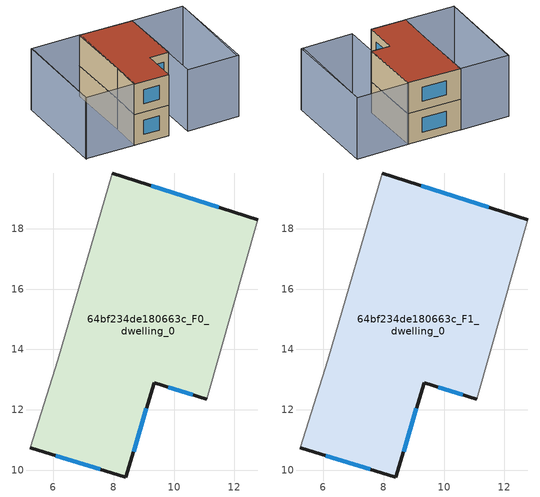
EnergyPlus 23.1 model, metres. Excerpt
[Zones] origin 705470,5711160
64bf234de180663c_F0_dwelling_0
 floor ground (EU_floor_Construction): 12.78,18.3 11.09,12.36 9.34,12.89 8.41,9.78 5.24,10.74 6.15,13.64 7.95,19.84 z0
 wall outside (EU_wall_Construction): 12.78,18.3 7.95,19.84 / 5.24,10.74 8.41,9.78 9.34,12.89 11.09,12.36 z0:3
 wall adiabatic (EU_wall_Construction): 7.95,19.84 6.15,13.64 5.24,10.74 / 11.09,12.36 12.78,18.3 z0:3
 window (EU_Window_Construction): 11.47,18.71 9.25,19.42 / 9.81,12.75 10.62,12.5 / 8.66,10.62 9.09,12.05 / 6.09,10.48 7.55,10.04 z0.81:2.19
64bf234de180663c_F1_dwelling_0
 floor to 64bf234de180663c_F0_dwelling_0 (EU_floor_Construction): 12.77,18.3 11.09,12.36 9.34,12.89 8.41,9.78 5.24,10.74 6.15,13.64 7.95,19.84 z3
 wall outside (EU_wall_Construction): 12.78,18.3 7.95,19.84 / 5.24,10.74 8.41,9.78 9.34,12.89 11.09,12.36 z3:6
 wall adiabatic (EU_wall_Construction): 7.95,19.84 6.15,13.64 5.24,10.74 / 11.09,12.36 12.78,18.3 z3:6
 window (EU_Window_Construction): 11.47,18.71 9.25,19.42 / 9.81,12.75 10.62,12.5 / 8.66,10.62 9.09,12.05 / 6.09,10.48 7.55,10.04 z3.81:5.19
 roof outside (EU_roof_Construction): 11.09,12.36 12.78,18.3 7.95,19.84 6.15,13.64 5.24,10.74 8.41,9.78 9.34,12.89 z6
shading: 14.7,7.82 17.55,16.94 / 3.53,21.15 0.73,12.08 / 10.09,9.16 12.79,18.34 / 12.79,18.34 17.57,16.94 / 17.57,16.94 14.87,7.75 / 14.87,7.75 10.09,9.16 / 0.74,12.13 3.48,21.19 / 3.48,21.19 8.01,19.82 / 8.01,19.82 5.27,10.75 / 5.27,10.75 0.74,12.13 z0:6
[Building]
EU S2 Campaign: North Axis=0; Terrain=City; Solar Distribution=FullExterior
[Site:Location]
London: Latitude=51.5; Longitude=-0.5; Time Zone=0; Elevation=25
[SizingPeriod:WeatherFileDays]
AnnualSizingPeriod: Begin Month=1; Begin Day of Month=1; End Month=12; End Day of Month=31; Day of Week for Start Day=Monday; Use Weather File Daylight Saving Period=No; Use Weather File Rain and Snow Indicators=No
[MATERIAL]
EU_InternalMass_Material: Roughness=MediumRough; Thickness=0.1; Conductivity=1; Density=1800; Specific Heat=900; Thermal Absorptance=0.9; Solar Absorptance=0.7; Visible Absorptance=0.7
[MATERIAL:NOMASS] Roughness=MediumRough; Thermal Absorptance=0.9; Solar Absorptance=0.7; Visible Absorptance=0.7
Name | Thermal Resistance
EU_wall_NoMass | 0.555556
EU_roof_NoMass | 0.510204
EU_floor_NoMass | 1.68919
[WINDOWMATERIAL:SIMPLEGLAZINGSYSTEM]
EU_Window_SimpleGlazing: UFactor=3.96; Solar Heat Gain Coefficient=0.85; Visible Transmittance=0.85
[CONSTRUCTION]
EU_wall_Construction: EU_wall_NoMass
EU_roof_Construction: EU_roof_NoMass
EU_floor_Construction: EU_floor_NoMass
EU_Window_Construction: EU_Window_SimpleGlazing
EU_InternalMass_Construction: EU_InternalMass_Material
[ZONE] Type=1; Multiplier=1; Ceiling Height=autocalculate; Floor Area=autocalculate; Part of Total Floor Area=Yes
Name | Volume
64bf234de180663c_F0_dwelling_0 | 126.757
64bf234de180663c_F1_dwelling_0 | 126.756
[INTERNALMASS] Construction=EU_InternalMass_Construction; Surface Area=42.2522
Name | Zone or ZoneList
64bf234de180663c_F0_dwelling_0_EU_InternalMass | 64bf234de180663c_F0_dwelling_0
64bf234de180663c_F1_dwelling_0_EU_InternalMass | 64bf234de180663c_F1_dwelling_0
[OTHEREQUIPMENT] Fuel Type=Electricity; Design Level Calculation Method=Watts/Area; Power per Zone Floor Area=1; Fraction Latent=0; Fraction Radiant=0; Fraction Lost=0; Carbon Dioxide Generation Rate=0; EndUse Subcategory=EU_Step8_InternalGains
Name | Zone or ZoneList or Space or SpaceList | Schedule
EU_Step8_InternalGain_64bf234de180663c_F0_dwelling_0_f000 | 64bf234de180663c_F0_dwelling_0 | EU_Step8_GainSchedule_64bf234de180663c_F0_dwelling_0_f000
EU_Step8_InternalGain_64bf234de180663c_F1_dwelling_0_f000 | 64bf234de180663c_F1_dwelling_0 | EU_Step8_GainSchedule_64bf234de180663c_F1_dwelling_0_f000
[ZONEVENTILATION:DESIGNFLOWRATE] Schedule=EU_AlwaysOn; Design Flow Rate Calculation Method=AirChanges/Hour; Air Changes per Hour=0.48; Ventilation Type=Natural; Fan Pressure Rise=0; Fan Total Efficiency=1; Constant Term Coefficient=1; Temperature Term Coefficient=0; Velocity Term Coefficient=0; Velocity Squared Term Coefficient=0; Minimum Indoor Temperature=-100; Maximum Indoor Temperature=100; Delta Temperature=-100; Minimum Outdoor Temperature=-100; Maximum Outdoor Temperature=100; Maximum Wind Speed=40
Name | Zone or ZoneList or Space or SpaceList
EU_ConstantAir_64bf234de180663c_F0_dwelling_0 | 64bf234de180663c_F0_dwelling_0
EU_ConstantAir_64bf234de180663c_F1_dwelling_0 | 64bf234de180663c_F1_dwelling_0
[HVACTEMPLATE:THERMOSTAT] Constant Heating Setpoint=20; Constant Cooling Setpoint=50
EU_HeatOnly_64bf234de180663c_F0_dwelling_0; EU_HeatOnly_64bf234de180663c_F1_dwelling_0
[HVACTEMPLATE:ZONE:IDEALLOADSAIRSYSTEM] System Availability Schedule=EU_AlwaysOn; Maximum Heating Supply Air Temperature=50; Minimum Cooling Supply Air Temperature=13; Maximum Heating Supply Air Humidity Ratio=0.0156; Minimum Cooling Supply Air Humidity Ratio=0.0077; Heating Limit=NoLimit; Cooling Limit=NoLimit; Heating Availability Schedule=EU_AlwaysOn; Cooling Availability Schedule=EU_CoolingOff; Dehumidification Control Type=ConstantSensibleHeatRatio; Cooling Sensible Heat Ratio=0.7; Dehumidification Setpoint=60; Humidification Control Type=None; Humidification Setpoint=30; Outdoor Air Method=None; Outdoor Air Flow Rate per Person=0.00944; Outdoor Air Flow Rate per Zone Floor Area=0; Outdoor Air Flow Rate per Zone=0; Demand Controlled Ventilation Type=None; Outdoor Air Economizer Type=NoEconomizer; Heat Recovery Type=None; Sensible Heat Recovery Effectiveness=0.7; Latent Heat Recovery Effectiveness=0.65
Name | Template Thermostat
64bf234de180663c_F0_dwelling_0 | EU_HeatOnly_64bf234de180663c_F0_dwelling_0
64bf234de180663c_F1_dwelling_0 | EU_HeatOnly_64bf234de180663c_F1_dwelling_0
[SIZING:ZONE] Zone Cooling Design Supply Air Temperature Input Method=SupplyAirTemperature; Zone Cooling Design Supply Air Temperature=13; Zone Heating Design Supply Air Temperature Input Method=SupplyAirTemperature; Zone Heating Design Supply Air Temperature=50; Zone Cooling Design Supply Air Humidity Ratio=0.008; Zone Heating Design Supply Air Humidity Ratio=0.008; Cooling Design Air Flow Method=DesignDay; Cooling Design Air Flow Rate=0; Cooling Minimum Air Flow per Zone Floor Area=0.000762; Cooling Minimum Air Flow=0; Cooling Minimum Air Flow Fraction=0.2; Heating Design Air Flow Method=DesignDay; Heating Design Air Flow Rate=0; Heating Maximum Air Flow per Zone Floor Area=0.002032; Heating Maximum Air Flow=0.141576; Heating Maximum Air Flow Fraction=0.3; Account for Dedicated Outdoor Air System=No; Dedicated Outdoor Air System Control Strategy=NeutralSupplyAir; Dedicated Outdoor Air Low Setpoint Temperature for Design=autosize; Dedicated Outdoor Air High Setpoint Temperature for Design=autosize; Zone Load Sizing Method=Sensible Load Only No Latent Load; Zone Latent Cooling Design Supply Air Humidity Ratio Input Method=HumidityRatioDifference; Zone Cooling Design Supply Air Humidity Ratio Difference=0.005; Zone Latent Heating Design Supply Air Humidity Ratio Input Method=HumidityRatioDifference; Zone Humidification Design Supply Air Humidity Ratio Difference=0.005
64bf234de180663c_F0_dwelling_0; 64bf234de180663c_F1_dwelling_0
[SCHEDULE:CONSTANT]
Name | Hourly Value
EU_AlwaysOn | 1
EU_CoolingOff | 0
[SCHEDULE:FILE] Column Number=1; Rows to Skip at Top=0; Number of Hours of Data=8760; Column Separator=Comma; Interpolate to Timestep=No; Minutes per Item=60; Adjust Schedule for Daylight Savings=Yes
Name | File
EU_Step8_GainSchedule_64bf234de180663c_F0_dwelling_0_f000 | ../../schedules/64bf234de180663c/64bf234de180663c_F0_dwelling_0_f000_gain.csv
EU_Step8_GainSchedule_64bf234de180663c_F1_dwelling_0_f000 | ../../schedules/64bf234de180663c/64bf234de180663c_F1_dwelling_0_f000_gain.csv
